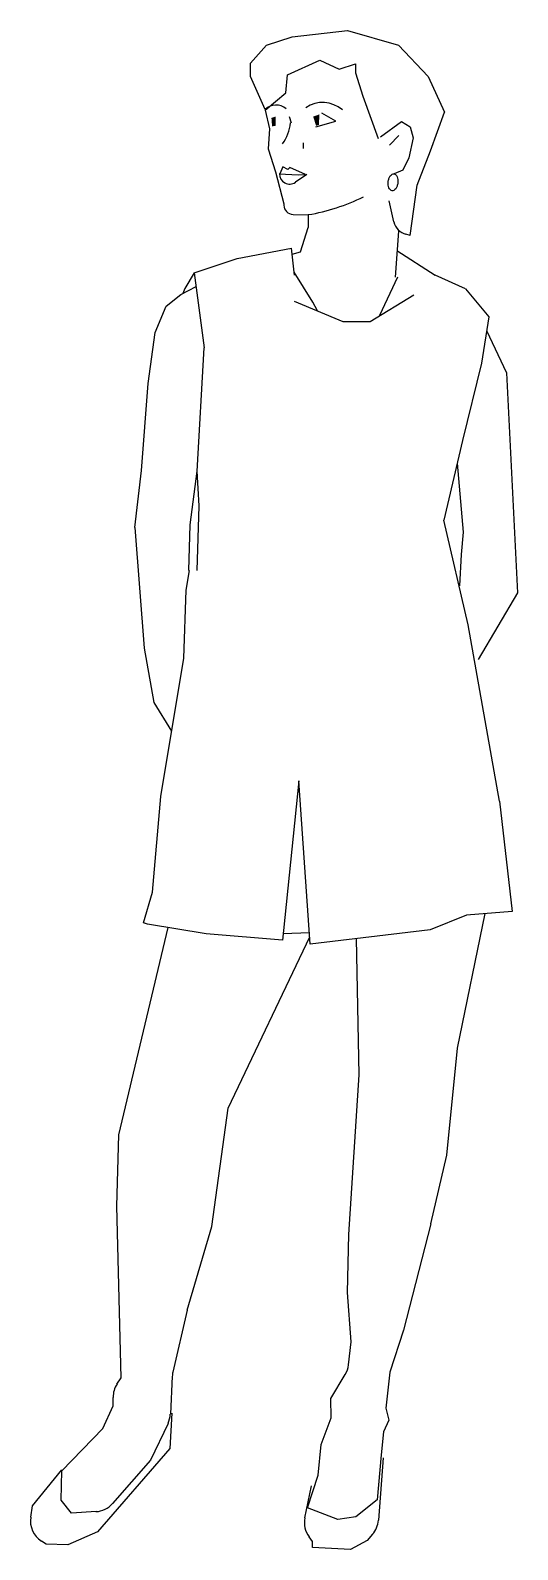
# Model space of a CAD drawing. Header units: millimetres. Extents: x -1579.9 to -1579.38, y 1857.94 to 1859.55.
import ezdxf

# ---------------------------------------------------------------- set-up
doc = ezdxf.new("R2010")
doc.units = ezdxf.units.MM
doc.header["$LTSCALE"] = 10
doc.layers.add('Humanos', color=2, linetype='Continuous')

msp = doc.modelspace()

# ---------------------------------------------------------------- linework, layer by layer
at = {"layer": 'Humanos'}
for p, q in [((-1579.6491, 1859.4662), (-1579.6447, 1859.4466)), ((-1579.6238, 1859.4596), (-1579.6215, 1859.4529)), ((-1579.5955, 1859.4485), (-1579.5742, 1859.4546)), ((-1579.5742, 1859.4546), (-1579.5889, 1859.4633)), ((-1579.6447, 1859.4466), (-1579.6462, 1859.4251)), ((-1579.6462, 1859.4251), (-1579.6382, 1859.4008)), ((-1579.6089, 1859.4317), (-1579.6089, 1859.4255)), ((-1579.6306, 1859.4062), (-1579.6336, 1859.3987)), ((-1579.6253, 1859.4032), (-1579.6306, 1859.4062)), ((-1579.623, 1859.4055), (-1579.6253, 1859.4032)), ((-1579.6065, 1859.3979), (-1579.623, 1859.4055)), ((-1579.6382, 1859.4008), (-1579.6295, 1859.3666)), ((-1579.6342, 1859.3987), (-1579.6143, 1859.3975)), ((-1579.6048, 1859.3979), (-1579.6171, 1859.3898)), ((-1579.6143, 1859.3975), (-1579.6048, 1859.3979)), ((-1579.6295, 1859.3666), (-1579.6295, 1859.3653)), ((-1579.5125, 1859.3476), (-1579.5176, 1859.3699)), ((-1579.6196, 1859.3556), (-1579.6034, 1859.3552)), ((-1579.6034, 1859.3552), (-1579.6036, 1859.3416)), ((-1579.5077, 1859.3376), (-1579.5111, 1859.2887)), ((-1579.4951, 1859.3332), (-1579.4996, 1859.3344)), ((-1579.6181, 1859.2908), (-1579.6211, 1859.3195)), ((-1579.4003, 1858.7316), (-1579.4335, 1858.919)), ((-1579.6134, 1858.7533), (-1579.6299, 1858.5942)), ((-1579.6013, 1858.5797), (-1579.6134, 1858.7533)), ((-1579.769, 1858.6349), (-1579.7602, 1858.7367)), ((-1579.4003, 1858.7316), (-1579.3867, 1858.6143)), ((-1579.7786, 1858.6024), (-1579.769, 1858.6349)), ((-1579.3867, 1858.6143), (-1579.4352, 1858.6105)), ((-1579.7742, 1858.6008), (-1579.7786, 1858.6024)), ((-1579.7118, 1858.5907), (-1579.7742, 1858.6008)), ((-1579.4352, 1858.6105), (-1579.474, 1858.5947)), ((-1579.6307, 1858.5839), (-1579.7118, 1858.5907)), ((-1579.6299, 1858.5942), (-1579.6307, 1858.5839)), ((-1579.6021, 1858.5915), (-1579.6302, 1858.5905)), ((-1579.474, 1858.5947), (-1579.6013, 1858.5797)), ((-1579.8022, 1858.1186), (-1579.807, 1858.3009)), ((-1579.732, 1858.1904), (-1579.7059, 1858.2793)), ((-1579.4732, 1858.2822), (-1579.5024, 1858.1692)), ((-1579.5618, 1858.2093), (-1579.5603, 1858.2708)), ((-1579.558, 1858.1568), (-1579.5618, 1858.2093)), ((-1579.732, 1858.1904), (-1579.7473, 1858.1246)), ((-1579.5024, 1858.1692), (-1579.5167, 1858.1246)), ((-1579.5607, 1858.1322), (-1579.558, 1858.1568)), ((-1579.8067, 1858.1119), (-1579.8022, 1858.1186)), ((-1579.748, 1858.1201), (-1579.75, 1858.0798)), ((-1579.5794, 1858.0964), (-1579.5641, 1858.122)), ((-1579.5167, 1858.1246), (-1579.5209, 1858.0863)), ((-1579.8107, 1858.0887), (-1579.8108, 1858.0977)), ((-1579.8219, 1858.0646), (-1579.8107, 1858.0887)), ((-1579.7486, 1858.0808), (-1579.7507, 1858.0433)), ((-1579.5792, 1858.0761), (-1579.5794, 1858.0964)), ((-1579.5209, 1858.0863), (-1579.5178, 1858.0735)), ((-1579.8652, 1858.0196), (-1579.8219, 1858.0646)), ((-1579.7524, 1858.0701), (-1579.7712, 1858.0309)), ((-1579.5896, 1858.0477), (-1579.5792, 1858.0761)), ((-1579.5178, 1858.0735), (-1579.5236, 1858.0612)), ((-1579.5236, 1858.0612), (-1579.526, 1858.0367)), ((-1579.7507, 1858.0433), (-1579.8275, 1857.9548)), ((-1579.5929, 1858.0149), (-1579.5896, 1858.0477)), ((-1579.526, 1858.0367), (-1579.5303, 1857.9889)), ((-1579.5238, 1858.0334), (-1579.5288, 1857.9671)), ((-1579.8965, 1857.9824), (-1579.8652, 1858.0207)), ((-1579.866, 1857.9883), (-1579.8652, 1858.0196)), ((-1579.7712, 1858.0309), (-1579.8115, 1857.9849)), ((-1579.607, 1857.9695), (-1579.5999, 1858.0038)), ((-1579.6041, 1857.9803), (-1579.5929, 1858.0149)), ((-1579.855, 1857.9746), (-1579.866, 1857.9883)), ((-1579.5303, 1857.9889), (-1579.5528, 1857.9708)), ((-1579.8984, 1857.9702), (-1579.8965, 1857.9824)), ((-1579.829, 1857.9762), (-1579.855, 1857.9746)), ((-1579.5719, 1857.9679), (-1579.6041, 1857.9803)), ((-1579.5528, 1857.9708), (-1579.5719, 1857.9679)), ((-1579.8275, 1857.9548), (-1579.8589, 1857.9411)), ((-1579.5352, 1857.9521), (-1579.5409, 1857.9457)), ((-1579.882, 1857.9417), (-1579.8871, 1857.9449)), ((-1579.8589, 1857.9411), (-1579.882, 1857.9417)), ((-1579.5991, 1857.9446), (-1579.6026, 1857.9494)), ((-1579.599, 1857.9381), (-1579.5991, 1857.9446)), ((-1579.5587, 1857.9358), (-1579.599, 1857.9381)), ((-1579.5409, 1857.9457), (-1579.5587, 1857.9358))]:
    msp.add_line(p, q, dxfattribs=at)
for points in [[(-1579.6649, 1859.5023), (-1579.6649, 1859.5163), (-1579.6477, 1859.5355), (-1579.6205, 1859.5442), (-1579.5618, 1859.5512), (-1579.5074, 1859.5355), (-1579.4759, 1859.5023), (-1579.4586, 1859.4644)], [(-1579.6491, 1859.4662), (-1579.6271, 1859.4849), (-1579.6256, 1859.5041), (-1579.591, 1859.5195), (-1579.5705, 1859.5099), (-1579.5532, 1859.5157), (-1579.5532, 1859.5061), (-1579.5454, 1859.4811), (-1579.5291, 1859.4362)], [(-1579.6494, 1859.4671), (-1579.6649, 1859.5023)], [(-1579.5267, 1859.4379), (-1579.5045, 1859.4542), (-1579.495, 1859.4485), (-1579.4919, 1859.437), (-1579.4966, 1859.4158), (-1579.5029, 1859.4024), (-1579.5123, 1859.3986)], [(-1579.4951, 1859.3332), (-1579.4877, 1859.3865), (-1579.4736, 1859.423), (-1579.4586, 1859.4644)], [(-1579.5071, 1859.4396), (-1579.5171, 1859.4293)], [(-1579.6204, 1859.3133), (-1579.6116, 1859.3159), (-1579.6036, 1859.3416)], [(-1579.7246, 1859.2934), (-1579.6789, 1859.3085), (-1579.6211, 1859.3195)], [(-1579.5092, 1859.317), (-1579.4686, 1859.2911)], [(-1579.7246, 1859.2934), (-1579.7346, 1859.2768), (-1579.7366, 1859.2716)], [(-1579.7246, 1859.2934), (-1579.714, 1859.2138)], [(-1579.5936, 1859.2529), (-1579.5985, 1859.2622), (-1579.6185, 1859.2941)], [(-1579.7661, 1859.2301), (-1579.7543, 1859.2579), (-1579.7388, 1859.2705), (-1579.7227, 1859.2788)], [(-1579.5086, 1859.2889), (-1579.5276, 1859.248)], [(-1579.4364, 1859.2765), (-1579.4686, 1859.2911)], [(-1579.4364, 1859.2765), (-1579.4117, 1859.2465), (-1579.4193, 1859.1975), (-1579.4396, 1859.115)], [(-1579.6183, 1859.2633), (-1579.5668, 1859.2417), (-1579.5378, 1859.2417), (-1579.4914, 1859.2701)], [(-1579.7877, 1859.0228), (-1579.7807, 1859.0831), (-1579.7736, 1859.1756), (-1579.7661, 1859.2301)], [(-1579.4139, 1859.2322), (-1579.3926, 1859.1872), (-1579.381, 1858.9533), (-1579.4229, 1858.8824)], [(-1579.7216, 1859.0825), (-1579.714, 1859.2138)], [(-1579.4396, 1859.115), (-1579.4595, 1859.0306)], [(-1579.7303, 1858.9768), (-1579.7289, 1859.0254), (-1579.7216, 1859.0825)], [(-1579.7215, 1858.977), (-1579.7195, 1859.0455), (-1579.7216, 1859.0825)], [(-1579.4453, 1859.0909), (-1579.4389, 1859.0175), (-1579.4409, 1858.9938), (-1579.4428, 1858.9607)], [(-1579.7877, 1859.0228), (-1579.7779, 1858.8943), (-1579.7674, 1858.8365), (-1579.7487, 1858.806)], [(-1579.4335, 1858.919), (-1579.4595, 1859.0306)], [(-1579.7602, 1858.7367), (-1579.7357, 1858.8838), (-1579.7333, 1858.956), (-1579.7296, 1858.9768)], [(-1579.4732, 1858.2822), (-1579.4563, 1858.3554), (-1579.4447, 1858.4689), (-1579.4153, 1858.6121)], [(-1579.807, 1858.3009), (-1579.8046, 1858.3767), (-1579.7523, 1858.5972)], [(-1579.7059, 1858.2793), (-1579.6885, 1858.4051), (-1579.6018, 1858.5875)], [(-1579.5603, 1858.2708), (-1579.5492, 1858.4405), (-1579.5523, 1858.5855)]]:
    msp.add_lwpolyline(points, dxfattribs=at)
msp.add_lwpolyline([(-1579.5123, 1859.3986, -0.156829), (-1579.5106, 1859.3978, -0.106619), (-1579.509, 1859.3955, -0.072351), (-1579.5082, 1859.3927, -0.058762), (-1579.5082, 1859.389, -0.058762), (-1579.5091, 1859.3855, -0.072351), (-1579.5105, 1859.3829, -0.106619), (-1579.5126, 1859.3811, -0.156829), (-1579.5144, 1859.3807, -0.156829), (-1579.5162, 1859.3815, -0.106619), (-1579.5178, 1859.3838, -0.072351), (-1579.5185, 1859.3866, -0.058762), (-1579.5185, 1859.3903, -0.058762), (-1579.5177, 1859.3938, -0.072351), (-1579.5163, 1859.3964, -0.106619), (-1579.5142, 1859.3982, -0.156829)], format="xyb", close=True, dxfattribs=at)
for centre, radius, start, end in [((-1579.6376, 1859.4542), 0.0175, 51.6993, 132.119), ((-1579.5882, 1859.4432), 0.0314, 48.0438, 124.7251), ((-1579.6722, 1859.4589), 0.0503, 325.6461, 353.0464), ((-1579.6233, 1859.3985), 0.0108, 178.8065, 305.54), ((-1579.6372, 1859.5593), 0.2068, 279.385, 296.5135), ((-1579.6193, 1859.3658), 0.0102, 182.5505, 268.7017), ((-1579.4952, 1859.3516), 0.0178, 192.9946, 255.6679), ((-1579.5859, 1858.135), 0.0254, 329.1856, 353.7203), ((-1579.7226, 1858.1188), 0.0254, 166.9144, 177.1123), ((-1579.7854, 1858.098), 0.0254, 146.801, 180.7105), ((-1579.7754, 1858.0811), 0.0254, 334.3996, 357.1123), ((-1579.8306, 1858.0016), 0.0254, 273.5382, 318.833), ((-1579.8733, 1857.9663), 0.0254, 171.0995, 237.1552), ((-1579.5821, 1857.9644), 0.0254, 168.3606, 216.2817), ((-1579.5542, 1857.969), 0.0254, 318.2819, 355.6724)]:
    msp.add_arc(centre, radius, start, end, dxfattribs=at)
for points in [[(-1579.6426, 1859.4581), (-1579.6381, 1859.4596), (-1579.6419, 1859.4491), (-1579.6381, 1859.4498)], [(-1579.5915, 1859.4619), (-1579.5922, 1859.4506), (-1579.5982, 1859.4596), (-1579.5952, 1859.4498)]]:
    msp.add_solid(points, dxfattribs=at)

doc.saveas('drawing.dxf')
